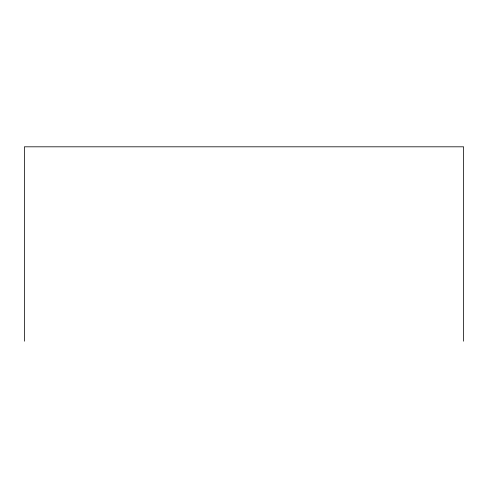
<?xml version="1.0" encoding="UTF-8"?>
<svg xmlns="http://www.w3.org/2000/svg" width="488" height="488" viewBox="0 0 488 488"><rect width="100%" height="100%" fill="white"/><g stroke="black" fill="none" stroke-linecap="round" stroke-linejoin="round"><path stroke-width="0.73" d="M463.6 341.191L463.6 146.809L24.4 146.809L24.4 341.191"/></g></svg>
